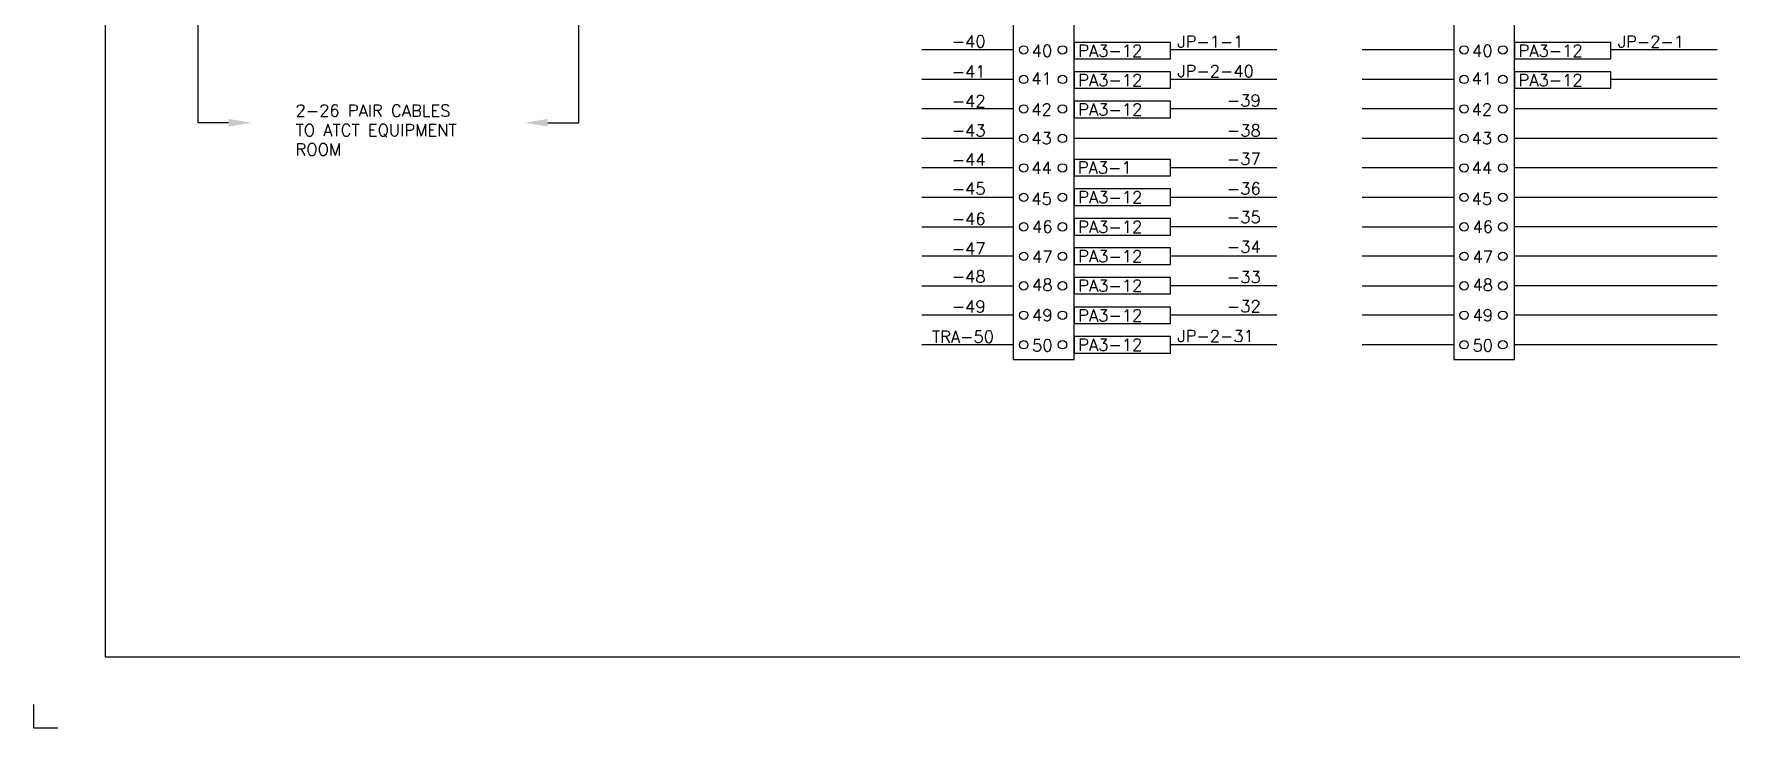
# Model space of a CAD drawing. Extents: x 0 to 34, y 0 to 22.
# Drawn here: x 0 to 18.43, y 0 to 7.55 of the extents above; entities that cross this region are included whole.
import ezdxf
from ezdxf.enums import TextEntityAlignment as Align

# ---------------------------------------------------------------- set-up
doc = ezdxf.new("R2010")
doc.units = 0
doc.header["$MEASUREMENT"] = 0
doc.layers.get('0').update_dxf_attribs({"linetype": 'CONTINUOUS'})
for name, color, linetype in [('OBJECT-1', 4, 'CONTINUOUS'), ('TEXT-2-MEDIUM', 7, 'CONTINUOUS'), ('X-BORDER-FRAME', 5, 'CONTINUOUS'), ('X-BORDER-LINES-THIN', 2, 'CONTINUOUS'), ('X-BORDER-SIGNATURE', 7, 'CONTINUOUS'), ('X-BORDER-TEXT', 7, 'CONTINUOUS'), ('X-BORDER-TITLES', 1, 'CONTINUOUS')]:
    doc.layers.add(name, color=color, linetype=linetype)
doc.styles.add('ROMANS', font='ROMANS.SHX')
doc.styles.add('ROMANT', font='ROMANT.SHX')
doc.styles.add('SIMPLEX', font='SIMPLEX')

# ---------------------------------------------------------------- blocks, each defined once
blk = doc.blocks.new('TITLE')
at = {"layer": 'X-BORDER-FRAME'}
for p, q in [((0.773, 21.227), (0.773, 0.773)), ((0.773, 0.773), (33.227, 0.773))]:
    blk.add_line(p, q, dxfattribs=at)
at = {"layer": 'X-BORDER-LINES-THIN'}
for p, q in [((0, 0), (0, 0.258)), ((0.258, 0), (0, 0))]:
    blk.add_line(p, q, dxfattribs=at)
at = {"layer": 'X-BORDER-SIGNATURE', "style": 'ROMANT', "flags": 8}
for tag, p in [('SUBSIGN', (27.235, 1.806)), ('APPSIGN', (30.328, 1.806))]:
    blk.add_attdef(tag, p, '', height=0.156, dxfattribs=at)
at = {"layer": 'X-BORDER-TEXT', "style": 'SIMPLEX', "flags": 8}
for tag, p in [('REV4', (26.12, 5.829)), ('DATE4', (26.743, 5.829)), ('CHECK4', (32.237, 5.829)), ('APP4', (32.894, 5.829)), ('REV3', (26.12, 5.581)), ('DATE3', (26.743, 5.581)), ('CHECK3', (32.237, 5.581)), ('APP3', (32.894, 5.581)), ('REV2', (26.12, 5.323)), ('DATE2', (26.743, 5.323)), ('CHECK2', (32.237, 5.323)), ('APP2', (32.894, 5.323)), ('REV1', (26.12, 5.075))]:
    blk.add_attdef(tag, text='', height=0.0938, dxfattribs=at).set_placement(p, align=Align.CENTER)
for tag, p in [('DESCRIP4', (27.287, 5.829)), ('DESCRIP3', (27.287, 5.581)), ('DESCRIP2', (27.287, 5.323))]:
    blk.add_attdef(tag, p, '', height=0.0938, dxfattribs=at)
at = {"layer": 'X-BORDER-TEXT'}
for tag, height, style, p in [('DATE1', 0.0938, 'SIMPLEX', (26.743, 5.075)), ('CHECK1', 0.0938, 'SIMPLEX', (32.237, 5.075)), ('APP1', 0.0938, 'SIMPLEX', (32.894, 5.075)), ('CITY_STATE', 0.188, 'ROMANT', (29.598, 3.604)), ('LOCATION', 0.125, 'ROMANT', (29.603, 3.385)), ('FACILITY', 0.312, 'ROMANT', (29.603, 2.979)), ('TITLE1', 0.156, 'ROMANT', (29.603, 2.729)), ('TITLE2', 0.156, 'ROMANT', (29.603, 2.479))]:
    blk.add_attdef(tag, text='', height=height, dxfattribs=dict(at, style=style)).set_placement(p, align=Align.CENTER)
for tag, p, height, style in [('DESCRIP1', (27.287, 5.075), 0.0938, 'SIMPLEX'), ('DESIGNED', (27.849, 1.379), 0.0938, 'SIMPLEX'), ('DATE', (30.73, 1.373), 0.0938, 'SIMPLEX'), ('DRAWN', (27.67, 1.119), 0.0938, 'SIMPLEX'), ('CHECKED', (27.806, 0.869), 0.0938, 'SIMPLEX'), ('NUMBER', (30.238, 0.89), 0.15, 'ROMANT')]:
    blk.add_attdef(tag, p, '', height=height, dxfattribs=dict(at, style=style))
at = {"layer": 'X-BORDER-TEXT', "style": 'SIMPLEX', "flags": 8}
blk.add_attdef('ACAD', text='', height=0.0938, dxfattribs=at).set_placement((33.237, 0.585), align=Align.RIGHT)
at = {"layer": 'X-BORDER-TITLES', "style": 'SIMPLEX', "flags": 8}
blk.add_attdef('SUBMITTED', (27.113, 1.598), '', height=0.0938, dxfattribs=at)
at = {"layer": 'X-BORDER-TITLES', "style": 'SIMPLEX'}
blk.add_attdef('APPROVED', (30.206, 1.598), '', height=0.0938, dxfattribs=at)

msp = doc.modelspace()

# ---------------------------------------------------------------- linework, layer by layer
at = {"layer": 'OBJECT-1'}
for p, q in [((1.779, 19.231), (1.779, 6.578)), ((5.915, 19.231), (5.915, 6.58))]:
    msp.add_line(p, q, dxfattribs=at)
at = {"layer": 'OBJECT-1', "color": 4}
for p, q in [((10.638, 7.371), (9.645, 7.371)), ((13.502, 7.371), (12.344, 7.371)), ((15.422, 7.371), (14.428, 7.371)), ((18.285, 7.371), (17.127, 7.371)), ((10.638, 7.051), (9.645, 7.051)), ((13.502, 7.051), (12.344, 7.051)), ((15.422, 7.051), (14.428, 7.051)), ((18.285, 7.051), (17.127, 7.051)), ((10.638, 6.73), (9.645, 6.73)), ((13.502, 6.73), (12.344, 6.73)), ((15.422, 6.73), (14.428, 6.73)), ((18.285, 6.73), (16.081, 6.73)), ((10.638, 6.41), (9.645, 6.41)), ((13.502, 6.41), (11.298, 6.41)), ((15.422, 6.41), (14.428, 6.41)), ((18.285, 6.41), (16.081, 6.41)), ((10.638, 6.089), (9.645, 6.089)), ((13.502, 6.089), (12.344, 6.089)), ((15.422, 6.089), (14.428, 6.089)), ((18.285, 6.089), (16.081, 6.089)), ((10.638, 5.769), (9.645, 5.769)), ((13.502, 5.769), (12.344, 5.769)), ((15.422, 5.769), (14.428, 5.769)), ((18.285, 5.769), (16.081, 5.769)), ((9.645, 5.448), (10.638, 5.448)), ((13.502, 5.448), (12.344, 5.448)), ((14.428, 5.448), (15.422, 5.448)), ((18.285, 5.448), (16.081, 5.448)), ((10.638, 5.128), (9.645, 5.128)), ((13.502, 5.128), (12.344, 5.128)), ((15.422, 5.128), (14.428, 5.128)), ((18.285, 5.128), (16.081, 5.128)), ((9.645, 4.807), (10.638, 4.807)), ((13.502, 4.807), (12.344, 4.807)), ((14.428, 4.807), (15.422, 4.807)), ((18.285, 4.807), (16.081, 4.807)), ((10.638, 4.487), (9.645, 4.487)), ((13.502, 4.487), (12.344, 4.487)), ((15.422, 4.487), (14.428, 4.487)), ((18.285, 4.487), (16.081, 4.487)), ((10.638, 4.167), (9.645, 4.167)), ((13.502, 4.167), (12.344, 4.167)), ((15.422, 4.167), (14.428, 4.167)), ((18.285, 4.167), (16.081, 4.167))]:
    msp.add_line(p, q, dxfattribs=at)
for points in [[(10.638, 20.153), (10.638, 4.008), (11.298, 4.008), (11.298, 20.153)], [(15.422, 20.153), (15.422, 4.008), (16.082, 4.008), (16.082, 20.153)], [(11.298, 7.452), (11.298, 7.273), (12.344, 7.273), (12.344, 7.452)], [(16.081, 7.452), (16.081, 7.273), (17.127, 7.273), (17.127, 7.452)], [(11.298, 7.133), (11.298, 6.954), (12.344, 6.954), (12.344, 7.133)], [(16.081, 7.133), (16.081, 6.954), (17.127, 6.954), (17.127, 7.133)], [(11.298, 6.814), (11.298, 6.635), (12.344, 6.635), (12.344, 6.814)], [(11.298, 6.182), (11.298, 6.003), (12.344, 6.003), (12.344, 6.182)], [(11.298, 5.86), (11.298, 5.68), (12.344, 5.68), (12.344, 5.86)], [(11.298, 5.538), (11.298, 5.358), (12.344, 5.358), (12.344, 5.538)], [(11.298, 5.219), (11.298, 5.039), (12.344, 5.039), (12.344, 5.219)], [(11.298, 4.899), (11.298, 4.72), (12.344, 4.72), (12.344, 4.899)], [(11.298, 4.576), (11.298, 4.397), (12.344, 4.397), (12.344, 4.576)], [(11.298, 4.257), (11.298, 4.077), (12.344, 4.077), (12.344, 4.257)]]:
    msp.add_lwpolyline(points, close=True, dxfattribs=at)
for centre in [(10.751, 7.371), (11.172, 7.371), (15.535, 7.371), (15.956, 7.371), (10.751, 7.051), (11.172, 7.051), (15.535, 7.051), (15.956, 7.051), (10.751, 6.73), (11.172, 6.73), (15.535, 6.73), (15.956, 6.73), (10.751, 6.41), (11.172, 6.41), (15.535, 6.41), (15.956, 6.41), (10.751, 6.089), (11.172, 6.089), (15.535, 6.089), (15.956, 6.089), (10.751, 5.769), (11.172, 5.769), (15.535, 5.769), (15.956, 5.769), (10.751, 5.448), (11.172, 5.448), (15.535, 5.448), (15.956, 5.448), (10.751, 5.128), (11.172, 5.128), (15.535, 5.128), (15.956, 5.128), (10.751, 4.807), (11.172, 4.807), (15.535, 4.807), (15.956, 4.807), (10.751, 4.487), (11.172, 4.487), (15.535, 4.487), (15.956, 4.487), (10.751, 4.167), (11.172, 4.167), (15.535, 4.167), (15.956, 4.167)]:
    msp.add_circle(centre, 0.0458, dxfattribs=at)
at = {"layer": 'TEXT-2-MEDIUM', "color": 7, "linetype": 'Continuous'}
for p, q in [((2.114, 6.58), (1.779, 6.58)), ((5.582, 6.58), (5.917, 6.58))]:
    msp.add_line(p, q, dxfattribs=at)
for points in [[(2.114, 6.621), (2.114, 6.538), (2.364, 6.58)], [(5.582, 6.621), (5.582, 6.538), (5.332, 6.58)]]:
    msp.add_solid(points, dxfattribs=at)

# ---------------------------------------------------------------- block references
msp.add_blockref('TITLE', (0, 0))

# ---------------------------------------------------------------- texts
at = {"layer": 'TEXT-2-MEDIUM', "color": 7, "style": 'ROMANS'}
for s, p in [('     -40', (9.485, 7.399)), ('40', (10.838, 7.297)), ('PA3-12', (11.343, 7.298)), ('JP-1-1', (12.421, 7.396)), ('40', (15.621, 7.297)), ('PA3-12', (16.126, 7.298)), ('JP-2-1', (17.205, 7.396)), ('     -41', (9.485, 7.071)), ('JP-2-40', (12.421, 7.076)), ('41', (10.833, 6.996)), ('PA3-12', (11.343, 6.978)), ('41', (15.616, 6.996)), ('PA3-12', (16.126, 6.978)), ('     -42', (9.485, 6.751)), ('-39', (12.958, 6.757)), ('2-26 PAIR CABLES', (2.842, 6.646)), ('42', (10.834, 6.659)), ('PA3-12', (11.343, 6.659)), ('42', (15.617, 6.659)), ('TO ATCT EQUIPMENT', (2.842, 6.435)), ('     -43', (9.485, 6.432)), ('43', (10.834, 6.347)), ('-38', (12.958, 6.431)), ('43', (15.617, 6.347)), ('ROOM', (2.842, 6.225)), ('     -44', (9.485, 6.115)), ('44', (10.834, 6.026)), ('PA3-1', (11.339, 6.027)), ('-37', (12.958, 6.122)), ('44', (15.617, 6.026)), ('     -45', (9.485, 5.799)), ('-36', (12.958, 5.8)), ('45', (10.834, 5.689)), ('PA3-12', (11.343, 5.705)), ('45', (15.617, 5.689)), ('     -46', (9.485, 5.471)), ('-35', (12.958, 5.489)), ('46', (10.842, 5.385)), ('PA3-12', (11.343, 5.383)), ('46', (15.626, 5.385)), ('     -47', (9.485, 5.147)), ('47', (10.842, 5.056)), ('PA3-12', (11.343, 5.064)), ('-34', (12.958, 5.167)), ('47', (15.626, 5.056)), ('     -48', (9.485, 4.844)), ('48', (10.842, 4.753)), ('PA3-12', (11.343, 4.744)), ('-33', (12.958, 4.838)), ('48', (15.626, 4.753)), ('     -49', (9.485, 4.518)), ('-32', (12.958, 4.52)), ('49', (10.842, 4.424)), ('PA3-12', (11.343, 4.421)), ('49', (15.626, 4.424)), (' TRA-50', (9.665, 4.189)), ('JP-2-31', (12.421, 4.197)), ('50', (10.842, 4.095)), ('PA3-12', (11.343, 4.102)), ('50', (15.626, 4.095))]:
    msp.add_text(s, height=0.13, dxfattribs=at).set_placement(p)

doc.saveas('drawing.dxf')
